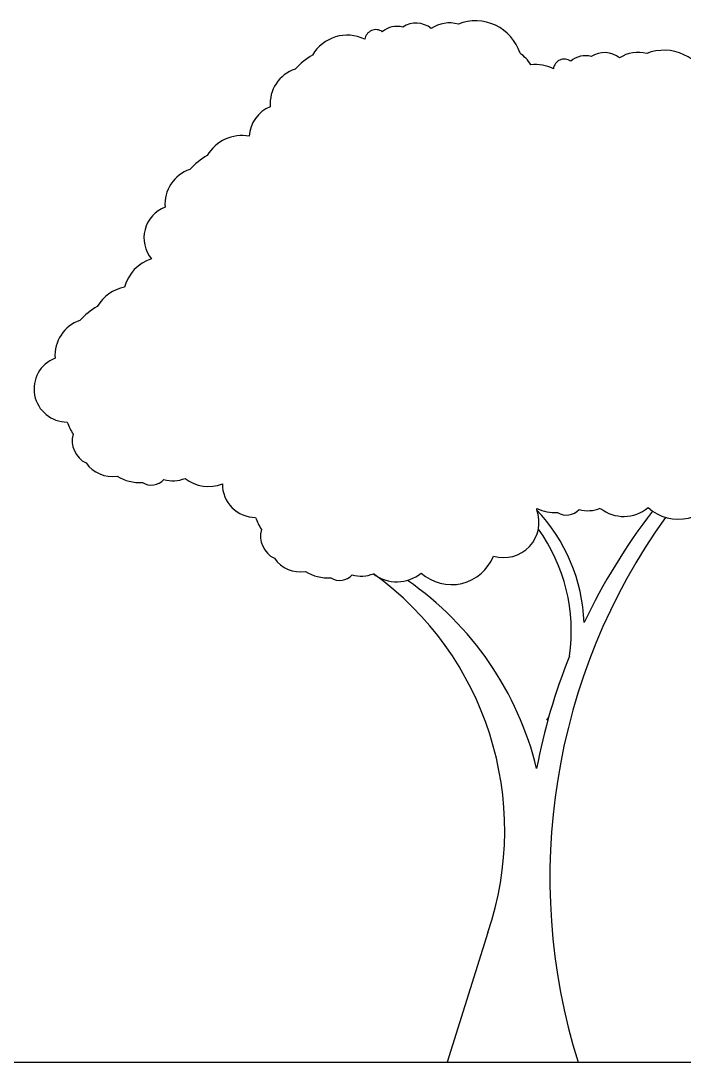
# Model space of a CAD drawing. Header units: millimetres. Extents: x 217.2 to 255.1, y 166.7 to 190.9.
# Drawn here: x 222.854 to 225.398, y 176.673 to 180.663 of the extents above; entities that cross this region are included whole.
import ezdxf

# ---------------------------------------------------------------- set-up
doc = ezdxf.new("R2010")
doc.units = ezdxf.units.MM
doc.layers.add('s', color=145, linetype='Continuous')
doc.layers.add('trees', color=104, linetype='Continuous')

msp = doc.modelspace()

# ---------------------------------------------------------------- linework, layer by layer
at = {"layer": 's', "color": 0}
msp.add_line((217.1888, 176.6733), (255.1288, 176.6733), dxfattribs=at)
at = {"layer": 'trees', "color": 47, "true_color": 0x8d6a35}
msp.add_line((224.6449, 177.1697), (224.4897, 176.6733), dxfattribs=at)
at = {"layer": 'trees', "color": 97, "true_color": 0x25742c}
for centre, radius, start, end in [((224.2156, 180.5872), 0.0422, 54.0259, 172.7408), ((224.3698, 180.5618), 0.0926, 50.9987, 123.5633), ((224.4986, 180.5281), 0.1271, 74.7806, 123.7241), ((224.1058, 180.4542), 0.1541, 63.8503, 149.8503), ((224.11, 180.2916), 0.2766, 119.8108, 137.5323), ((224.676, 180.4119), 0.1576, 31.5697, 54.0758), ((224.9382, 180.4744), 0.0422, 54.0259, 172.7408), ((225.0185, 180.4449), 0.0845, 74.3848, 131.0175), ((225.0924, 180.4491), 0.0926, 50.9987, 123.5633), ((225.2212, 180.4153), 0.1271, 74.7806, 123.7241), ((223.9516, 180.3444), 0.1415, 108.8045, 184.3688), ((224.8284, 180.3414), 0.1541, 63.8503, 96.7498), ((223.8566, 180.2156), 0.1267, 111.319, 177.4046), ((223.7023, 180.0697), 0.1541, 79.6336, 149.8503), ((223.5481, 179.96), 0.1415, 108.8045, 184.3688), ((223.4531, 179.8312), 0.1267, 111.319, 219.1893), ((223.4004, 179.6049), 0.1531, 107.2696, 165.732), ((223.2849, 179.3287), 0.2766, 119.8108, 137.5323), ((223.1265, 179.3815), 0.1415, 108.8045, 184.3688), ((223.0315, 179.2527), 0.1267, 111.319, 270.3256), ((223.1455, 179.0542), 0.0944, 164.5425, 244.1579), ((223.2046, 179.0395), 0.1224, 214.9968, 278.7511), ((223.3124, 179.0669), 0.1731, 239.0354, 272.5944), ((223.3545, 178.95), 0.0657, 238.4923, 317.345), ((223.437, 179.0268), 0.126, 254.3091, 292.0711), ((223.7538, 178.8874), 0.1267, 179.3301, 270.3256), ((224.6915, 178.8177), 0.1436, 348.9135, 350.6933), ((224.0262, 178.862), 0.29, 200.452, 210.6732), ((224.9467, 178.8353), 0.0657, 238.4923, 317.345), ((223.8678, 178.6889), 0.0944, 164.5425, 244.1579), ((224.0347, 178.7016), 0.1731, 239.0354, 272.5944), ((224.0769, 178.5847), 0.0657, 238.4923, 317.345)]:
    msp.add_arc(centre, radius, start, end, dxfattribs=at)
at = {"layer": 'trees', "color": 97, "true_color": 0x279b30}
for centre, radius, start, end in [((224.2959, 180.5576), 0.0845, 74.3848, 131.0175), ((224.5979, 180.4837), 0.1795, 18.1246, 111.5346), ((225.3205, 180.371), 0.1795, 18.1246, 111.5346), ((223.2807, 179.4912), 0.1541, 100.7392, 149.8503), ((223.3039, 179.2273), 0.29, 200.452, 210.6732), ((223.5742, 179.0247), 0.1457, 231.9062, 291.2681)]:
    msp.add_arc(centre, radius, start, end, dxfattribs=at)
at = {"layer": 'trees', "color": 64, "true_color": 0x78b116}
msp.add_arc((223.7065, 179.9072), 0.2766, 119.8108, 137.5323, dxfattribs=at)
at = {"layer": 'trees', "color": 55, "true_color": 0x97922b}
for centre, radius, start, end in [((225.3754, 178.9269), 0.1733, 228.0562, 338.4255), ((224.9045, 178.9523), 0.1731, 245.6811, 272.5944), ((225.0291, 178.9122), 0.126, 254.3091, 292.0711), ((225.1664, 178.91), 0.1457, 231.9062, 309.7945), ((224.7063, 178.7417), 0.1351, 252.9871, 20.9973), ((223.927, 178.6741), 0.1224, 214.9968, 278.7511), ((224.5056, 178.6763), 0.1733, 228.0562, 338.4255), ((224.1593, 178.6615), 0.126, 254.3091, 292.0711), ((224.2966, 178.6594), 0.1457, 231.9062, 309.7945)]:
    msp.add_arc(centre, radius, start, end, dxfattribs=at)
at = {"layer": 'trees', "color": 49, "true_color": 0x594322}
for centre, radius, start, end in [((224.3478, 178.3316), 0.6671, 2.2193, 43.4186), ((227.0975, 177.3693), 2.3056, 142.1419, 154.6216), ((224.2982, 178.3254), 0.6671, 351.7105, 35.8503), ((223.6355, 177.5065), 1.2318, 13.7078, 55.3018), ((227.0975, 177.3693), 2.3056, 158.1002, 169.2721)]:
    msp.add_arc(centre, radius, start, end, dxfattribs=at)
at = {"layer": 'trees', "color": 47, "true_color": 0x8d6a35}
for centre, radius, start, end in [((227.2525, 177.3813), 2.3694, 144.3927, 197.3882), ((223.4969, 177.5611), 1.2129, 341.1719, 54.1878), ((224.2982, 178.3254), 0.6671, 329.2447, 330.5737)]:
    msp.add_arc(centre, radius, start, end, dxfattribs=at)

doc.saveas('drawing.dxf')
